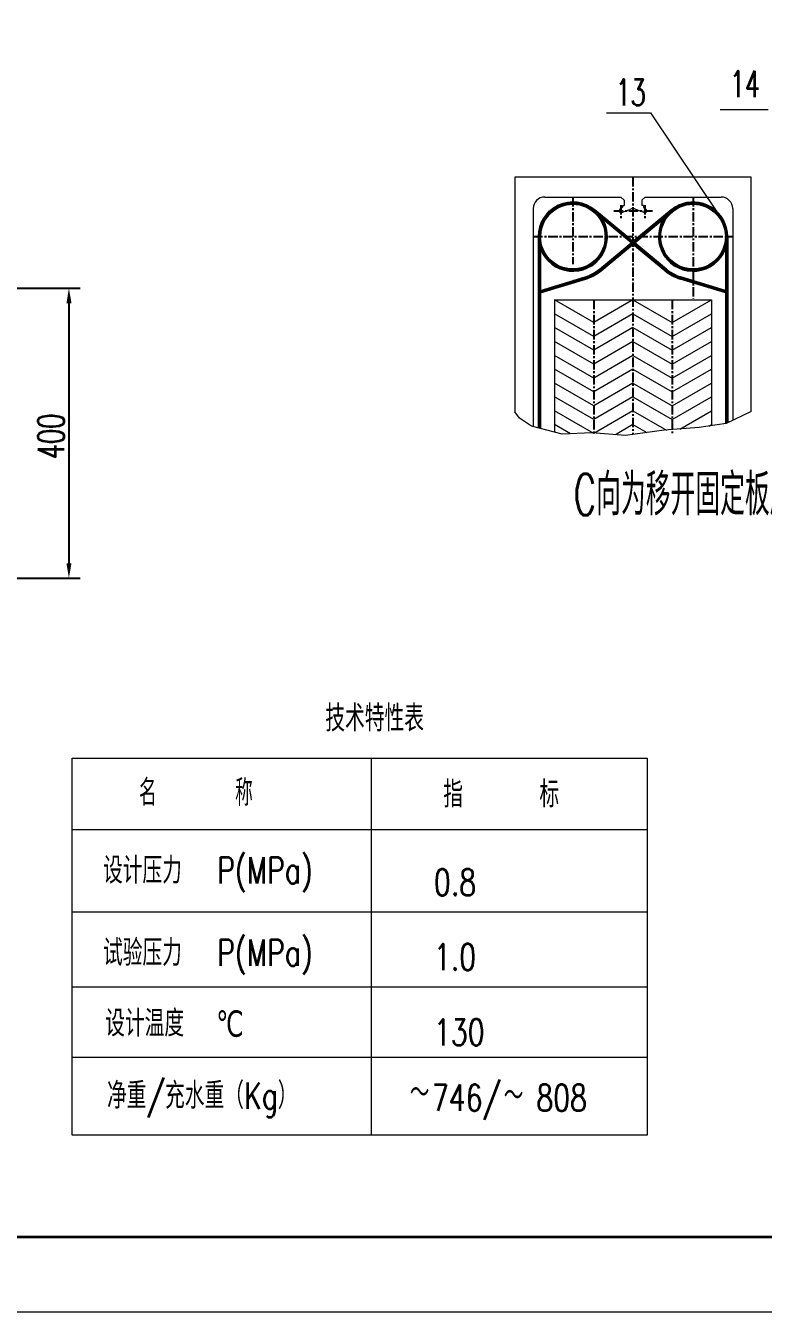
# Model space of a CAD drawing. Header units: millimetres. Extents: x 3165 to 3759, y 1184 to 1604.
# Drawn here: x 3366.4 to 3464.5, y 1183.6 to 1354.7 of the extents above; entities that cross this region are included whole.
import ezdxf

# ---------------------------------------------------------------- set-up
doc = ezdxf.new("R2010")
doc.units = ezdxf.units.MM
doc.linetypes.add('CENTER', pattern=[2, 1.25, -0.25, 0.25, -0.25])
doc.linetypes.add('CENTER2', pattern=[28.575, 19.05, -3.175, 3.175, -3.175])
doc.layers.get('DEFPOINTS').update_dxf_attribs({"lineweight": 18})
doc.layers.add('1', color=1, linetype='Continuous', lineweight=18, true_color=0xff0000)
doc.layers.add('2', color=2, linetype='Continuous', lineweight=18, true_color=0xffff00)
doc.layers.add('LAYER2', color=2, linetype='Continuous', lineweight=25)
doc.layers.add('粗实线层', color=7, linetype='Continuous', lineweight=35)
doc.styles.add('HZ', font='txt.shx', dxfattribs={"width": 0.67, "bigfont": 'hztxt.shx'})
doc.styles.add('STYLE1', font='txt.shx', dxfattribs={"width": 0.67, "bigfont": 'hztxt.shx'})
doc.dimstyles.new('STANDARD$0', dxfattribs={"dimtxt": 3.5, "dimasz": 2.5, "dimexe": 1.25, "dimexo": 0.625, "dimtad": 1, "dimdec": 4, "dimdsep": 46, "dimtxsty": 'HZ', "dimcen": 2.5, "dimdle": 5, "dimadec": 0, "dimazin": 0, "dimtfac": 1, "dimtmove": 0, "dimatfit": 3, "dimfxl": 0, "dimtolj": 1, "dimlwd": -1, "dimlwe": -1, "dimarcsym": 0})

# ---------------------------------------------------------------- blocks, each defined once
blk = doc.blocks.new('*D45')
at = {"layer": 'DEFPOINTS', "color": 0, "transparency": 16777216}
for p in [(3361.06, 1319.84), (3361.06, 1281.27), (3372.14, 1281.27)]:
    blk.add_point(p, dxfattribs=at)
at = {"layer": 'LAYER2', "color": 0, "transparency": 16777216}
for p, q in [((3361.69, 1319.84), (3373.64, 1319.84)), ((3372.14, 1317.84), (3372.14, 1283.27)), ((3361.69, 1281.27), (3373.64, 1281.27))]:
    blk.add_line(p, q, dxfattribs=at)
for points in [[(3371.81, 1317.84), (3372.48, 1317.84), (3372.14, 1319.84)], [(3371.81, 1283.27), (3372.48, 1283.27), (3372.14, 1281.27)]]:
    blk.add_solid(points, dxfattribs=at)
at = {"layer": 'LAYER2', "color": 0, "transparency": 16777216, "insert": (3369.77, 1300.13), "char_height": 3.5, "attachment_point": 5, "rotation": 90, "style": 'HZ'}
blk.add_mtext('\\A1;400', dxfattribs=at)

msp = doc.modelspace()

# ---------------------------------------------------------------- hatches: boundary and pattern name
at = {"layer": '2', "linetype": 'CENTER2'}
h = msp.add_hatch(dxfattribs=at)
h.set_pattern_fill('ANSI31', color=256, scale=0.8, style=0)
h.set_pattern_definition([(45, (7341.69634, 1013.14056), (-0.070710678, 0.070710678), [])])
h.paths.add_polyline_path([(3439.204, 1331.307), (3439.204, 1331, -0.4142136), (3443.505, 1326.699), (3443.812, 1326.699, 0.1288769), (3443.22, 1328.96), (3445.954, 1326.699), (3446.436, 1326.699), (3446.029, 1327.035), (3442.141, 1330.251, 0.1744651)])
h.paths.add_polyline_path([(3439.204, 1331), (3439.204, 1331.307, 0.4142136), (3434.596, 1326.699), (3434.904, 1326.699, -0.4142136)])
h.paths.add_polyline_path([(3443.812, 1326.699), (3443.505, 1326.699, -1), (3434.904, 1326.699), (3434.596, 1326.699), (3434.596, 1301.255), (3434.904, 1301.174), (3434.904, 1319.22), (3440.926, 1321.058, 0.0989896), (3442.963, 1322.154), (3447.207, 1325.663), (3447.207, 1326.062), (3446.436, 1326.699), (3445.954, 1326.699), (3446.966, 1325.862), (3442.767, 1322.391, -0.0984596), (3440.848, 1321.355), (3434.904, 1319.527), (3434.904, 1325.045, 0.8313999)])
h.paths.add_polyline_path([(3451.198, 1328.967, 0.1293698), (3450.602, 1326.699), (3450.909, 1326.699, -0.4142136), (3455.21, 1331), (3455.21, 1331.307, 0.1131379), (3453.203, 1330.847, 0.0601401), (3452.273, 1330.251), (3447.978, 1326.699), (3448.455, 1326.699)])
h.paths.add_polyline_path([(3448.455, 1326.699), (3447.978, 1326.699), (3447.207, 1326.062), (3447.207, 1325.663), (3451.451, 1322.154, 0.0989896), (3453.488, 1321.058), (3455.21, 1320.532), (3455.21, 1320.85), (3453.566, 1321.355, -0.0984596), (3451.647, 1322.391), (3447.446, 1325.864)])
h.paths.add_polyline_path([(3450.909, 1326.699), (3450.602, 1326.699, 0.4142136), (3455.21, 1322.091), (3455.21, 1322.399, -0.4142136)])
h.paths.add_polyline_path([(3455.21, 1331.307), (3455.21, 1331, -0.4142136), (3459.51, 1326.699), (3459.818, 1326.699, 0.4142136)])
h.paths.add_polyline_path([(3459.818, 1326.699), (3459.51, 1326.699, -0.4142136), (3455.21, 1322.399), (3455.21, 1322.091, 0.3103194), (3459.51, 1325.045), (3459.51, 1319.527), (3455.21, 1320.85), (3455.21, 1320.532), (3459.51, 1319.22), (3459.51, 1301.835), (3459.586, 1301.846), (3459.818, 1301.957)])

# ---------------------------------------------------------------- linework, layer by layer
at = {"color": 3, "linetype": 'CENTER'}
for p, q in [((3447.207, 1334.609), (3447.207, 1300.38)), ((3439.204, 1331.968), (3439.204, 1323.023)), ((3455.21, 1331.968), (3455.21, 1318.416)), ((3444.668, 1330.125), (3449.805, 1330.125)), ((3445.61, 1330.899), (3445.61, 1329.063)), ((3448.804, 1330.899), (3448.804, 1329.063)), ((3433.936, 1326.699), (3460.478, 1326.699)), ((3441.985, 1318.284), (3441.985, 1300.577)), ((3452.429, 1318.284), (3452.429, 1300.577))]:
    msp.add_line(p, q, dxfattribs=at)
at = {"layer": '1', "linetype": 'Continuous'}
for p, q in [((3462.92, 1334.609), (3431.494, 1334.609)), ((3431.494, 1334.609), (3431.494, 1303.408)), ((3462.92, 1303.452), (3462.92, 1334.609)), ((3435.472, 1331.968), (3445.594, 1331.968)), ((3445.594, 1331.968), (3446.024, 1331.538)), ((3446.024, 1331.538), (3446.024, 1330.831)), ((3448.82, 1331.968), (3448.39, 1331.538)), ((3448.39, 1331.538), (3448.39, 1330.831)), ((3448.82, 1331.968), (3458.942, 1331.968)), ((3433.936, 1330.432), (3433.936, 1301.427)), ((3446.436, 1326.699), (3442.141, 1330.251)), ((3445.825, 1330.616), (3445.455, 1330.315)), ((3445.699, 1329.896), (3446.806, 1330.326)), ((3445.825, 1330.831), (3445.825, 1330.616)), ((3445.825, 1330.831), (3446.024, 1330.831)), ((3452.273, 1330.251), (3447.207, 1326.062)), ((3448.715, 1329.896), (3447.608, 1330.326)), ((3448.589, 1330.831), (3448.39, 1330.831)), ((3448.589, 1330.831), (3448.589, 1330.616)), ((3448.589, 1330.616), (3448.959, 1330.315)), ((3460.478, 1330.432), (3460.478, 1302.276)), ((3446.966, 1325.862), (3443.22, 1328.96)), ((3451.198, 1328.967), (3447.446, 1325.864)), ((3447.448, 1325.862), (3451.194, 1328.96)), ((3434.596, 1326.699), (3434.596, 1301.255)), ((3447.207, 1326.062), (3446.029, 1327.035)), ((3459.818, 1326.699), (3459.818, 1301.957)), ((3434.904, 1325.045), (3434.904, 1319.527)), ((3442.767, 1322.391), (3446.968, 1325.864)), ((3442.963, 1322.154), (3447.207, 1325.663)), ((3451.451, 1322.154), (3447.207, 1325.663)), ((3451.647, 1322.391), (3447.446, 1325.864)), ((3459.51, 1325.045), (3459.51, 1319.527)), ((3434.904, 1319.527), (3440.848, 1321.355)), ((3434.904, 1319.22), (3440.926, 1321.058)), ((3459.51, 1319.22), (3453.488, 1321.058)), ((3459.51, 1319.527), (3453.566, 1321.355)), ((3434.904, 1319.22), (3434.904, 1301.174)), ((3436.762, 1318.284), (3457.652, 1318.284)), ((3436.762, 1318.284), (3436.762, 1300.69)), ((3457.652, 1318.284), (3457.652, 1301.556)), ((3459.51, 1319.22), (3459.51, 1301.835)), ((3432.089, 1302.56), (3431.494, 1303.408)), ((3433.696, 1301.489), (3432.089, 1302.56)), ((3462.92, 1303.452), (3459.586, 1301.846)), ((3437.803, 1300.419), (3433.696, 1301.489)), ((3441.731, 1300.597), (3437.803, 1300.419)), ((3446.195, 1300.24), (3441.731, 1300.597)), ((3451.373, 1300.954), (3446.195, 1300.24)), ((3456.015, 1301.311), (3451.373, 1300.954)), ((3459.586, 1301.846), (3456.015, 1301.311)), ((3457.326, 1301.507), (3457.652, 1301.695))]:
    msp.add_line(p, q, dxfattribs=at)
at = {"layer": '1', "linetype": 'ByBlock'}
for p, q in [((3372.578, 1257.333), (3449.09, 1257.333)), ((3372.578, 1207.207), (3372.578, 1257.333)), ((3449.09, 1257.333), (3449.09, 1207.207)), ((3449.09, 1207.207), (3372.578, 1207.207)), ((3449.09, 1207.207), (3372.578, 1207.207)), ((3449.09, 1207.207), (3372.578, 1207.207)), ((3449.09, 1207.207), (3372.578, 1207.207))]:
    msp.add_line(p, q, dxfattribs=at)
at = {"layer": '1', "linetype": 'Continuous'}
for centre in [(3439.204, 1326.699), (3455.21, 1326.699)]:
    msp.add_circle(centre, 4.301, dxfattribs=at)
for centre, radius, start, end in [((3435.472, 1330.432), 1.536, 90, 180), ((3439.204, 1326.699), 4.608, 50.41397, 180), ((3455.21, 1326.699), 4.608, 0, 115.8195), ((3458.942, 1330.432), 1.536, 0, 90), ((3439.204, 1326.699), 4.301, 50.41397, 180), ((3445.61, 1330.125), 0.246, 129.10743, 291.23372), ((3447.207, 1329.295), 1.106, 90, 111.23372), ((3447.207, 1329.295), 1.106, 68.76628, 90), ((3448.804, 1330.125), 0.246, 248.76628, 50.89257), ((3455.21, 1326.699), 4.608, 111.24232, 129.58603), ((3439.204, 1326.699), 4.608, 201.03947, 29.48561), ((3455.21, 1326.699), 4.608, 150.51439, 338.96053), ((3439.204, 1326.699), 5.591, 287.09324, 309.58603), ((3439.204, 1326.699), 5.898, 286.97296, 309.58603), ((3455.21, 1326.699), 5.591, 230.41397, 252.90676)]:
    msp.add_arc(centre, radius, start, end, dxfattribs=at)
at = {"layer": '2'}
for p, q in [((3441.985, 1315.269), (3436.762, 1318.284)), ((3447.207, 1318.284), (3441.985, 1315.269)), ((3447.207, 1318.284), (3452.429, 1315.269)), ((3452.429, 1315.269), (3457.652, 1318.284)), ((3441.985, 1313.426), (3436.762, 1316.441)), ((3447.207, 1316.441), (3441.985, 1313.426)), ((3447.207, 1316.441), (3452.429, 1313.426)), ((3452.429, 1313.426), (3457.652, 1316.441)), ((3441.985, 1311.582), (3436.762, 1314.598)), ((3447.207, 1314.598), (3441.985, 1311.582)), ((3447.207, 1314.598), (3452.429, 1311.582)), ((3452.429, 1311.582), (3457.652, 1314.598)), ((3441.985, 1309.739), (3436.762, 1312.754)), ((3447.207, 1312.754), (3441.985, 1309.739)), ((3447.207, 1312.754), (3452.429, 1309.739)), ((3452.429, 1309.739), (3457.652, 1312.754)), ((3441.985, 1307.896), (3436.762, 1310.911)), ((3447.207, 1310.911), (3441.985, 1307.896)), ((3447.207, 1310.911), (3452.429, 1307.896)), ((3452.429, 1307.896), (3457.652, 1310.911)), ((3441.985, 1306.053), (3436.762, 1309.068)), ((3447.207, 1309.068), (3441.985, 1306.053)), ((3447.207, 1309.068), (3452.429, 1306.053)), ((3452.429, 1306.053), (3457.652, 1309.068)), ((3441.985, 1304.21), (3436.762, 1307.225)), ((3447.207, 1307.225), (3441.985, 1304.21)), ((3447.207, 1307.225), (3452.429, 1304.21)), ((3452.429, 1304.21), (3457.652, 1307.225)), ((3441.985, 1302.366), (3436.762, 1305.382)), ((3447.207, 1305.382), (3441.985, 1302.366)), ((3447.207, 1305.382), (3452.429, 1302.366)), ((3452.429, 1302.366), (3457.652, 1305.382)), ((3441.985, 1300.523), (3436.762, 1303.538)), ((3447.207, 1303.538), (3441.985, 1300.523)), ((3447.207, 1303.538), (3451.647, 1300.975)), ((3453.452, 1301.114), (3457.652, 1303.538))]:
    msp.add_line(p, q, dxfattribs=at)
at = {"layer": '2', "linetype": 'CENTER2'}
for p, q in [((3438.888, 1300.468), (3436.762, 1301.695)), ((3447.207, 1301.695), (3444.87, 1300.346)), ((3447.207, 1301.695), (3449.046, 1300.633))]:
    msp.add_line(p, q, dxfattribs=at)
at = {"layer": '2', "linetype": 'ByBlock', "ltscale": 0.5}
for p, q in [((3412.422, 1207.207), (3412.422, 1257.333)), ((3449.09, 1247.791), (3372.578, 1247.791)), ((3449.09, 1236.837), (3372.578, 1236.837)), ((3449.09, 1226.892), (3372.578, 1226.892)), ((3449.09, 1217.528), (3372.578, 1217.528))]:
    msp.add_line(p, q, dxfattribs=at)
at = {"layer": '2', "ltscale": 0.5}
msp.add_lwpolyline([(3165.217, 1603.641), (3759.217, 1603.641), (3759.217, 1183.641), (3165.217, 1183.641)], close=True, dxfattribs=at)
at = {"layer": '2', "linetype": 'CENTER2'}
msp.add_arc((3455.21, 1326.699), 5.898, 230.41397, 253.02704, dxfattribs=at)
at = {"layer": 'LAYER2', "linetype": 'Continuous', "lineweight": 0}
for p, q in [((3458.81, 1343.595), (3465.197, 1343.595)), ((3443.679, 1343.145), (3449.527, 1343.145)), ((3449.527, 1343.145), (3458.804, 1329.331))]:
    msp.add_line(p, q, dxfattribs=at)
at = {"layer": '粗实线层'}
msp.add_lwpolyline([(3749.217, 1193.641), (3190.217, 1193.641), (3190.217, 1593.641), (3749.217, 1593.641)], close=True, dxfattribs=at)

# ---------------------------------------------------------------- texts
at = {"layer": '2', "style": 'STYLE1', "width": 0.6}
msp.add_text('C向为移开固定板后装机顺序为1A.2B.3A......的排列顺序.', height=5.5, dxfattribs=at).set_placement((3439.332, 1289.646))
at = {"layer": '2', "linetype": 'ByBlock', "ltscale": 0.5, "style": 'HZ', "width": 0.75}
for s, p in [('技术特性表', (3406.265, 1260.887)), ('指    标 ', (3421.96, 1250.78)), ('设计压力  P(MPa)', (3376.678, 1240.663)), ('0.8', (3420.712, 1239.084)), ('试验压力  P(MPa)', (3376.678, 1229.709)), ('1.0', (3420.712, 1229.139)), ('设计温度', (3376.968, 1220.31)), ('℃', (3391.744, 1220.292)), ('130', (3420.712, 1219.142)), ('净重/充水重（Kg）', (3377.209, 1210.714)), ('～', (3417.499, 1211.104)), ('746/  808', (3420.435, 1210.413)), ('～', (3430.002, 1210.728))]:
    msp.add_text(s, height=3.5, dxfattribs=at).set_placement(p)
at = {"layer": '2', "linetype": 'ByBlock', "ltscale": 0.5, "insert": (3381.47, 1254.493), "char_height": 3.5, "width": 36.39678, "attachment_point": 1, "style": 'HZ'}
msp.add_mtext('名     称', dxfattribs=at)
at = {"layer": 'LAYER2', "linetype": 'Continuous', "lineweight": 0, "style": 'HZ', "width": 0.67}
for s, p in [('14', (3460.081, 1345.229)), ('13', (3444.883, 1344.128))]:
    msp.add_text(s, height=3.5, dxfattribs=at).set_placement(p)

# ---------------------------------------------------------------- dimensions: what is measured, and where the dimension line sits
at = {"layer": 'LAYER2'}
dim = msp.add_linear_dim(base=(3372.143, 1281.268), p1=(3361.06, 1319.844), p2=(3361.06, 1281.268), angle=90, text='400', dimstyle='STANDARD$0', override={"dimtxt": 3.5, "dimasz": 2, "dimexe": 1.5, "dimdec": 2, "dimatfit": 0}, dxfattribs=at)
dim.commit()
dim.dimension.update_dxf_attribs({"geometry": '*D45', "text_midpoint": (3372.143, 1300.131), "dimtype": 160})

doc.saveas('drawing.dxf')
